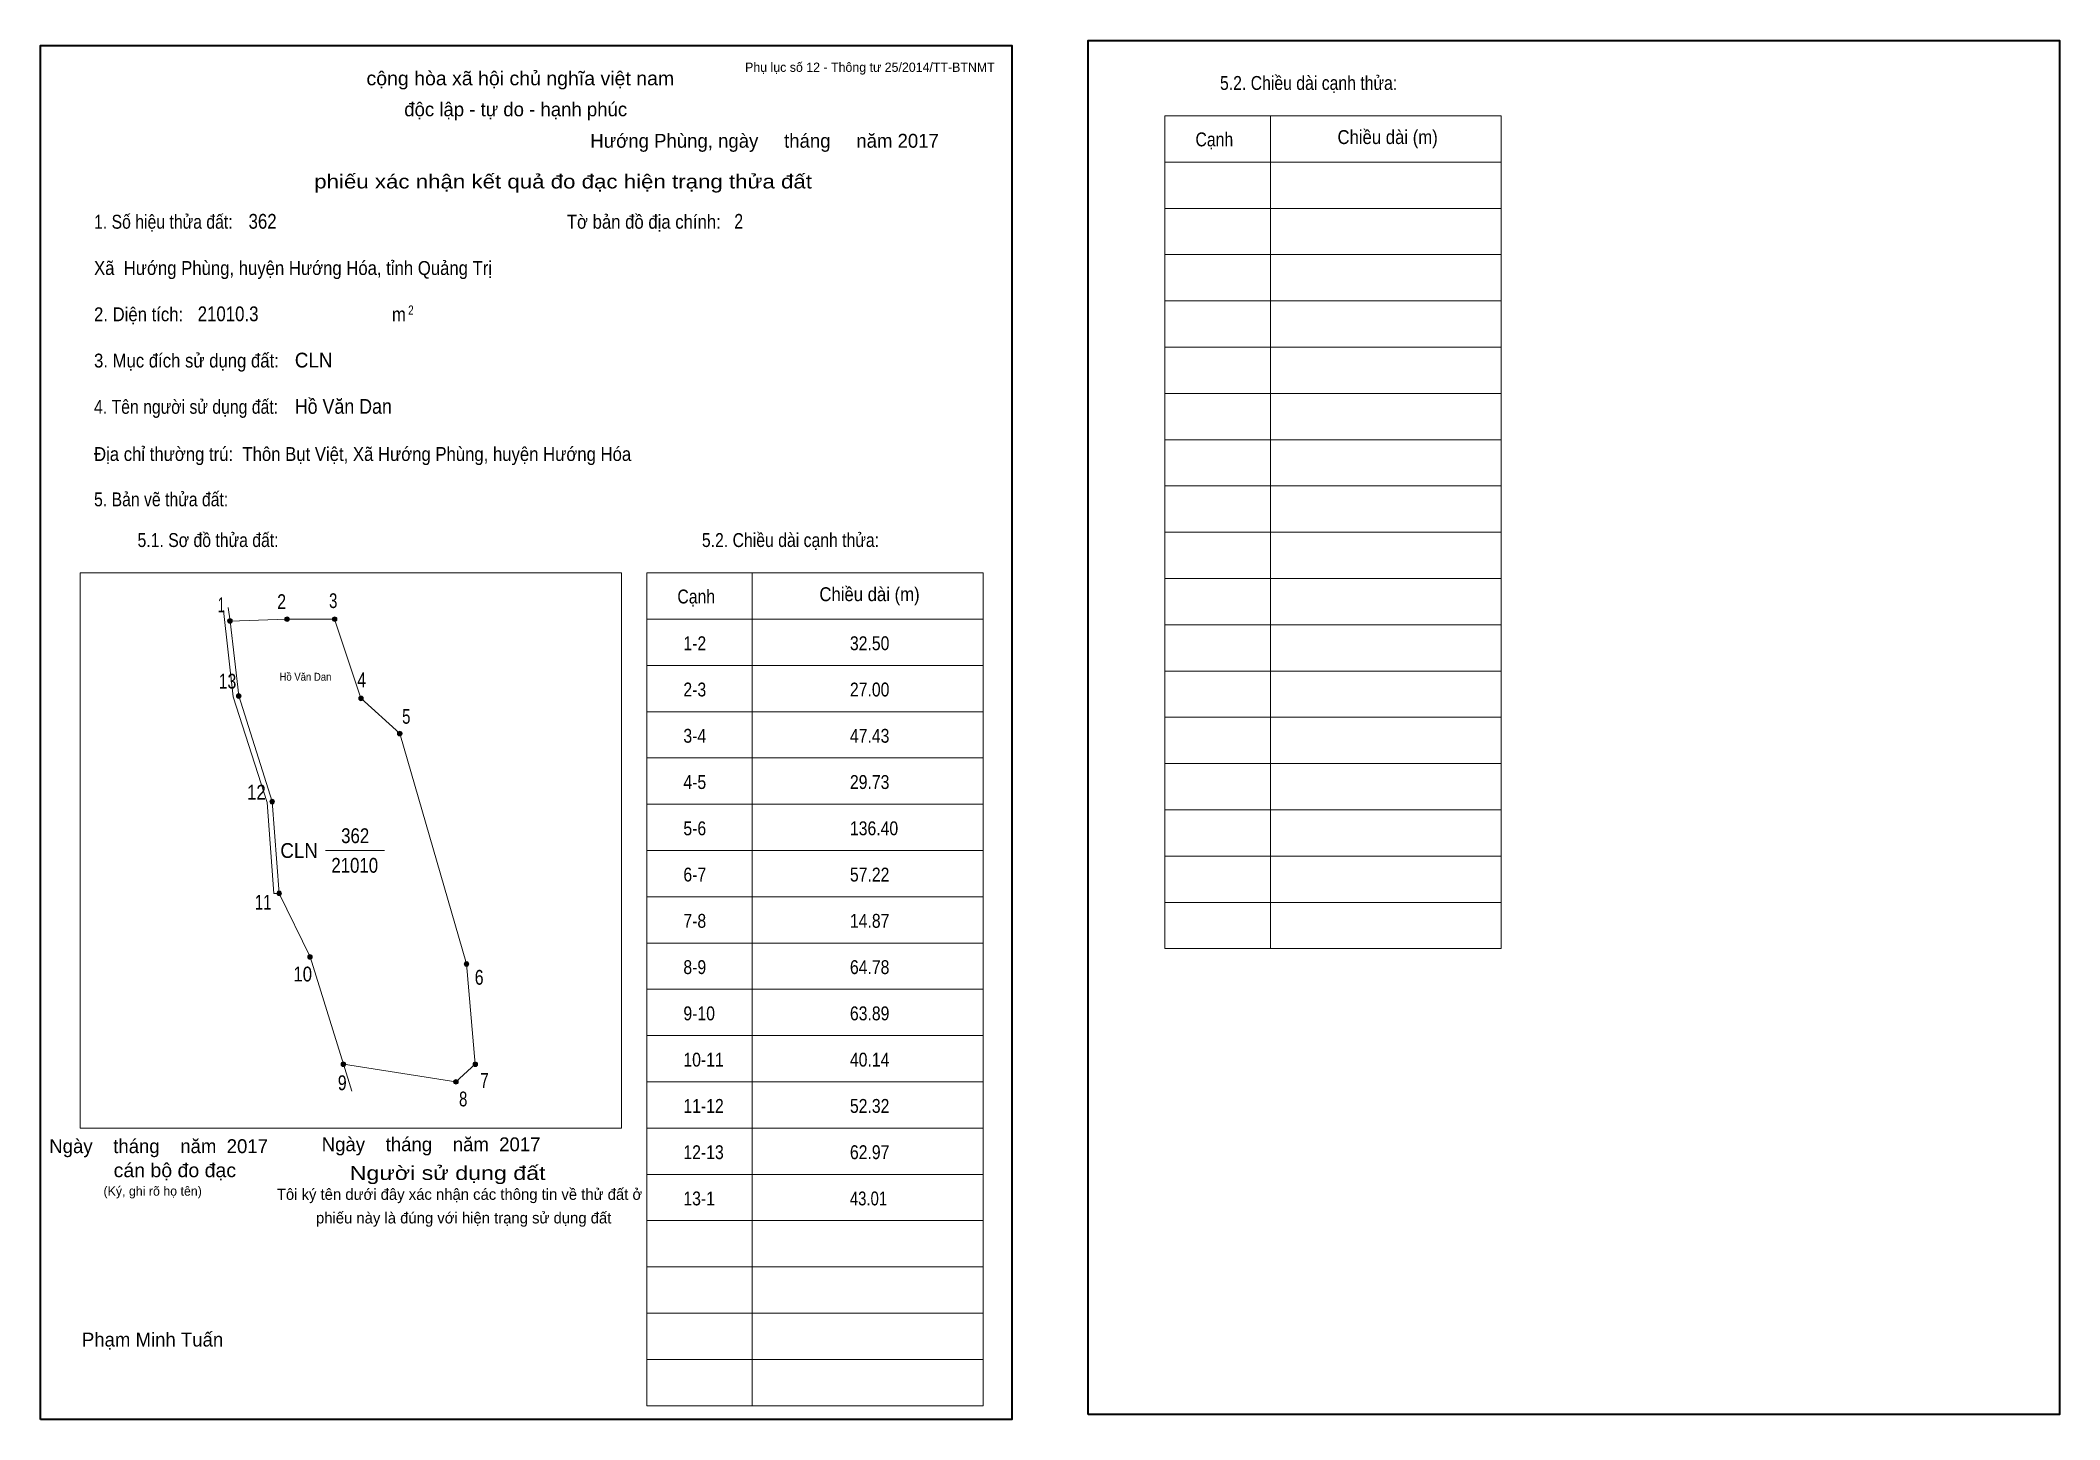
# Model space of a CAD drawing. Header units: centimetres. Extents: x 0 to 43.6, y 0 to 29.8.
import ezdxf
from ezdxf.enums import TextEntityAlignment as Align

# ---------------------------------------------------------------- set-up
doc = ezdxf.new("R2010")
doc.units = ezdxf.units.CM
doc.header["$LTSCALE"] = 0.12
for name, color, linetype in [('30', 7, 'Continuous'), ('34', 7, 'Continuous'), ('62', 7, 'Continuous')]:
    doc.layers.add(name, color=color, linetype=linetype)
for name, color, linetype, lineweight in [('32', 7, 'Continuous', 13), ('33', 7, 'Continuous', 13), ('61', 7, 'Continuous', 13), ('63', 7, 'Continuous', 13)]:
    doc.layers.add(name, color=color, linetype=linetype, lineweight=lineweight)

msp = doc.modelspace()

# ---------------------------------------------------------------- hatches: boundary and pattern name
at = {"layer": '32'}
for points in [[(4.1483, 17.2635, 1), (4.0483, 17.2635, 1)], [(5.3837, 17.3, 1), (5.2837, 17.3, 1)], [(6.4103, 17.3, 1), (6.3103, 17.3, 1)], [(4.3369, 15.6392, 1), (4.2369, 15.6392, 1)], [(6.9806, 15.589, 1), (6.8806, 15.589, 1)], [(7.8171, 14.8285, 1), (7.7171, 14.8285, 1)], [(5.0597, 13.3567, 1), (4.9597, 13.3567, 1)], [(5.2125, 11.373, 1), (5.1125, 11.373, 1)], [(5.8779, 9.9996, 1), (5.7779, 9.9996, 1)], [(9.262, 9.8475, 1), (9.162, 9.8475, 1)], [(6.6004, 7.6802, 1), (6.5004, 7.6802, 1)], [(9.4521, 7.6802, 1), (9.3521, 7.6802, 1)], [(9.0338, 7.3, 1), (8.9338, 7.3, 1)]]:
    msp.add_hatch(color=256, dxfattribs=at).paths.add_polyline_path(points)

# ---------------------------------------------------------------- linework, layer by layer
for centre in [(4.0983, 17.2635), (5.3337, 17.3), (6.3603, 17.3), (4.2869, 15.6392), (6.9306, 15.589), (7.7671, 14.8285), (5.0097, 13.3567), (5.1625, 11.373), (5.8279, 9.9996), (9.212, 9.8475), (6.5504, 7.6802), (9.4021, 7.6802), (8.9838, 7.3)]:
    msp.add_circle(centre, 0.05, dxfattribs=at)
at = {"layer": '33'}
msp.add_line((6.16, 12.3), (7.44, 12.3), dxfattribs=at)
at = {"layer": '61'}
for p, q in [((4.06, 17.55), (4.1, 17.26)), ((6.73, 7.1), (6.55, 7.68))]:
    msp.add_line(p, q, dxfattribs=at)
for points in [[(5.16, 11.37), (5.05, 11.37), (4.9, 13.34), (4.17, 15.62), (3.96, 17.49)], [(6.55, 7.68), (8.98, 7.3), (9.4, 7.68), (9.21, 9.85), (7.77, 14.83), (6.93, 15.59), (6.36, 17.3), (5.33, 17.3), (4.1, 17.26)], [(4.1, 17.26), (4.29, 15.64), (5.01, 13.36), (5.16, 11.37)], [(6.55, 7.68), (5.83, 10), (5.16, 11.37)]]:
    msp.add_lwpolyline(points, dxfattribs=at)
at = {"layer": '63'}
for p, q in [((24.31, 28.18), (31.58, 28.18)), ((24.31, 10.18), (24.31, 28.18)), ((26.59, 10.18), (26.59, 28.18)), ((31.58, 10.18), (31.58, 28.18)), ((24.31, 27.18), (31.58, 27.18)), ((24.31, 26.18), (31.58, 26.18)), ((24.31, 25.18), (31.58, 25.18)), ((24.31, 24.18), (31.58, 24.18)), ((24.31, 23.18), (31.58, 23.18)), ((24.31, 22.18), (31.58, 22.18)), ((24.31, 21.18), (31.58, 21.18)), ((24.31, 20.18), (31.58, 20.18)), ((24.31, 19.18), (31.58, 19.18)), ((0.86, 18.3), (12.56, 18.3)), ((0.86, 6.3), (0.86, 18.3)), ((12.56, 6.3), (12.56, 18.3)), ((13.11, 18.3), (20.38, 18.3)), ((13.11, 0.3), (13.11, 18.3)), ((15.39, 0.3), (15.39, 18.3)), ((20.38, 0.3), (20.38, 18.3)), ((24.31, 18.18), (31.58, 18.18)), ((13.11, 17.3), (20.38, 17.3)), ((24.31, 17.18), (31.58, 17.18)), ((13.11, 16.3), (20.38, 16.3)), ((24.31, 16.18), (31.58, 16.18)), ((13.11, 15.3), (20.38, 15.3)), ((24.31, 15.18), (31.58, 15.18)), ((13.11, 14.3), (20.38, 14.3)), ((24.31, 14.18), (31.58, 14.18)), ((13.11, 13.3), (20.38, 13.3)), ((24.31, 13.18), (31.58, 13.18)), ((13.11, 12.3), (20.38, 12.3)), ((24.31, 12.18), (31.58, 12.18)), ((24.31, 12.18), (31.58, 12.18)), ((13.11, 11.3), (20.38, 11.3)), ((24.31, 11.18), (31.58, 11.18)), ((13.11, 10.3), (20.38, 10.3)), ((24.31, 10.18), (31.58, 10.18)), ((13.11, 9.3), (20.38, 9.3)), ((13.11, 8.3), (20.38, 8.3)), ((13.11, 7.3), (20.38, 7.3)), ((0.86, 6.3), (12.56, 6.3)), ((13.11, 6.3), (20.38, 6.3)), ((13.11, 5.3), (20.38, 5.3)), ((13.11, 4.3), (20.38, 4.3)), ((13.11, 3.3), (20.38, 3.3)), ((13.11, 2.3), (20.38, 2.3)), ((13.11, 2.3), (20.38, 2.3)), ((13.11, 1.3), (20.38, 1.3)), ((13.11, 0.3), (20.38, 0.3))]:
    msp.add_line(p, q, dxfattribs=at)
at = {"layer": '63', "lineweight": 35}
for points in [[(0, 0), (0, 29.7), (21, 29.7), (21, 0)], [(22.65, 0.11), (22.65, 29.81), (43.65, 29.81), (43.65, 0.11)]]:
    msp.add_lwpolyline(points, close=True, dxfattribs=at)

# ---------------------------------------------------------------- texts
at = {"layer": '30'}
for s, width, p in [('1-2', 0.85, (13.9, 16.63)), ('32.50', 0.85, (17.5, 16.63)), ('2-3', 0.85, (13.9, 15.63)), ('27.00', 0.85, (17.5, 15.63)), ('3-4', 0.85, (13.9, 14.63)), ('47.43', 0.85, (17.5, 14.63)), ('4-5', 0.85, (13.9, 13.63)), ('29.73', 0.85, (17.5, 13.63)), ('5-6', 0.85, (13.9, 12.63)), ('136.40', 0.85, (17.5, 12.63)), ('6-7', 0.85, (13.9, 11.63)), ('57.22', 0.85, (17.5, 11.63)), ('7-8', 0.85, (13.9, 10.63)), ('14.87', 0.85, (17.5, 10.63)), ('8-9', 0.85, (13.9, 9.63)), ('64.78', 0.85, (17.5, 9.63)), ('9-10', 0.85, (13.9, 8.63)), ('63.89', 0.85, (17.5, 8.63)), ('10-11', 0.85, (13.9, 7.63)), ('40.14', 0.85, (17.5, 7.63)), ('11-12', 0.85, (13.9, 6.63)), ('52.32', 0.85, (17.5, 6.63)), ('12-13', 0.85, (13.9, 5.63)), ('62.97', 0.85, (17.5, 5.63)), ('13-1', 0.85, (13.9, 4.63)), ('43.01', 0.8, (17.5, 4.63))]:
    msp.add_text(s, height=0.3, dxfattribs=dict(at, width=width)).set_placement(p)
at = {"layer": '32'}
for s, width, p in [('1', 0.65, (3.91, 17.45)), ('2', 0.8, (5.215, 17.52)), ('3', 0.75, (6.33, 17.54)), ('13', 0.8, (4.045, 15.8)), ('4', 0.8, (6.945, 15.83)), ('5', 0.75, (7.91, 15.04)), ('12', 0.85, (4.67, 13.4)), ('11', 0.75, (4.815, 11.02)), ('10', 0.85, (5.67, 9.47)), ('6', 0.8, (9.485, 9.4)), ('9', 0.8, (6.525, 7.12)), ('7', 0.75, (9.6, 7.17)), ('8', 0.75, (9.14, 6.77))]:
    msp.add_text(s, height=0.32, dxfattribs=dict(at, width=width)).set_placement(p, align=Align.CENTER)
at = {"layer": '33', "width": 0.85}
for s, p in [('362', (6.805, 12.46)), ('21010', (6.795, 11.82))]:
    msp.add_text(s, height=0.32, dxfattribs=at).set_placement(p, align=Align.CENTER)
at = {"layer": '33', "width": 0.95}
msp.add_text('CLN', height=0.32, dxfattribs=at).set_placement((6, 12.14), align=Align.RIGHT)
at = {"layer": '34'}
for s, width, p in [('362', 0.85, (4.5, 25.74)), ('2', 0.8, (15, 25.74)), ('21010.3', 0.85, (3.4, 23.74)), ('CLN', 0.95, (5.5, 22.74)), ('Hồ Văn Dan', 0.9, (5.5, 21.74))]:
    msp.add_text(s, height=0.32, dxfattribs=dict(at, width=width)).set_placement(p)
at = {"layer": '62', "width": 0.9}
msp.add_text('Hồ Văn Dan', height=0.1711, dxfattribs=at).set_placement((5.73, 15.97), align=Align.CENTER)
at = {"layer": '63'}
for s, height, p in [('Phụ lục số 12 - Thông tư 25/2014/TT-BTNMT', 0.2, (20.63, 29.13)), ('Ngày    tháng    năm  2017', 0.3, (10.81, 5.8)), ('Ngày    tháng    năm  2017', 0.3, (4.92, 5.76)), ('(Ký, ghi rõ họ tên)', 0.2, (3.49, 4.84))]:
    msp.add_text(s, height=height, dxfattribs=at).set_placement(p, align=Align.RIGHT)
at = {"layer": '63', "width": 1.05}
msp.add_text('cộng hòa xã hội chủ nghĩa việt nam', height=0.3, dxfattribs=at).set_placement((10.375, 28.84), align=Align.CENTER)
at = {"layer": '63'}
for s, height, width, p in [('5.2. Chiều dài cạnh thửa:', 0.3, 0.85, (25.5, 28.74)), ('Cạnh', 0.3, 0.85, (24.97, 27.52)), ('Chiều dài (m)', 0.3, 0.9, (28.04, 27.57)), ('1. Số hiệu thửa đất:', 0.3, 0.85, (1.16, 25.74)), ('Tờ bản đồ địa chính:', 0.3, 0.9, (11.38, 25.74)), ('Xã  Hướng Phùng, huyện Hướng Hóa, tỉnh Quảng Trị', 0.3, 0.9, (1.16, 24.74)), ('2. Diện tích:', 0.3, 0.9, (1.16, 23.74)), ('2', 0.2, 0.8, (7.95, 23.88)), ('m', 0.3, 0.9, (7.6, 23.74)), ('3. Mục đích sử dụng đất:', 0.3, 0.9, (1.16, 22.74)), ('4. Tên người sử dụng đất:', 0.3, 0.85, (1.16, 21.74)), ('Địa chỉ thường trú:  Thôn Bụt Việt, Xã Hướng Phùng, huyện Hướng Hóa', 0.3, 0.9, (1.16, 20.72)), ('5. Bản vẽ thửa đất:', 0.3, 0.85, (1.16, 19.74)), ('5.1. Sơ đồ thửa đất:', 0.3, 0.85, (2.1, 18.86)), ('5.2. Chiều dài cạnh thửa:', 0.3, 0.85, (14.3, 18.86)), ('Cạnh', 0.3, 0.85, (13.77, 17.64)), ('Chiều dài (m)', 0.3, 0.9, (16.84, 17.69))]:
    msp.add_text(s, height=height, dxfattribs=dict(at, width=width)).set_placement(p)
for s, height, p in [('độc lập - tự do - hạnh phúc', 0.3, (10.275, 28.17)), ('Hướng Phùng, ngày     tháng     năm 2017', 0.3, (15.655, 27.49)), ('Tôi ký tên dưới đây xác nhận các thông tin về thử đất ở ', 0.24, (9.105, 4.75)), ('phiếu này là đúng với hiện trạng sử dụng đất', 0.24, (9.15, 4.24)), ('Phạm Minh Tuấn', 0.3, (2.425, 1.58))]:
    msp.add_text(s, height=height, dxfattribs=at).set_placement(p, align=Align.CENTER)
for s, width, p in [('phiếu xác nhận kết quả đo đạc hiện trạng thửa đất', 1.2, (16.68, 26.61)), ('cán bộ đo đạc', 1.05, (4.23, 5.24)), ('Người sử dụng đất', 1.25, (10.92, 5.18))]:
    msp.add_text(s, height=0.3, dxfattribs=dict(at, width=width)).set_placement(p, align=Align.RIGHT)

doc.saveas('drawing.dxf')
